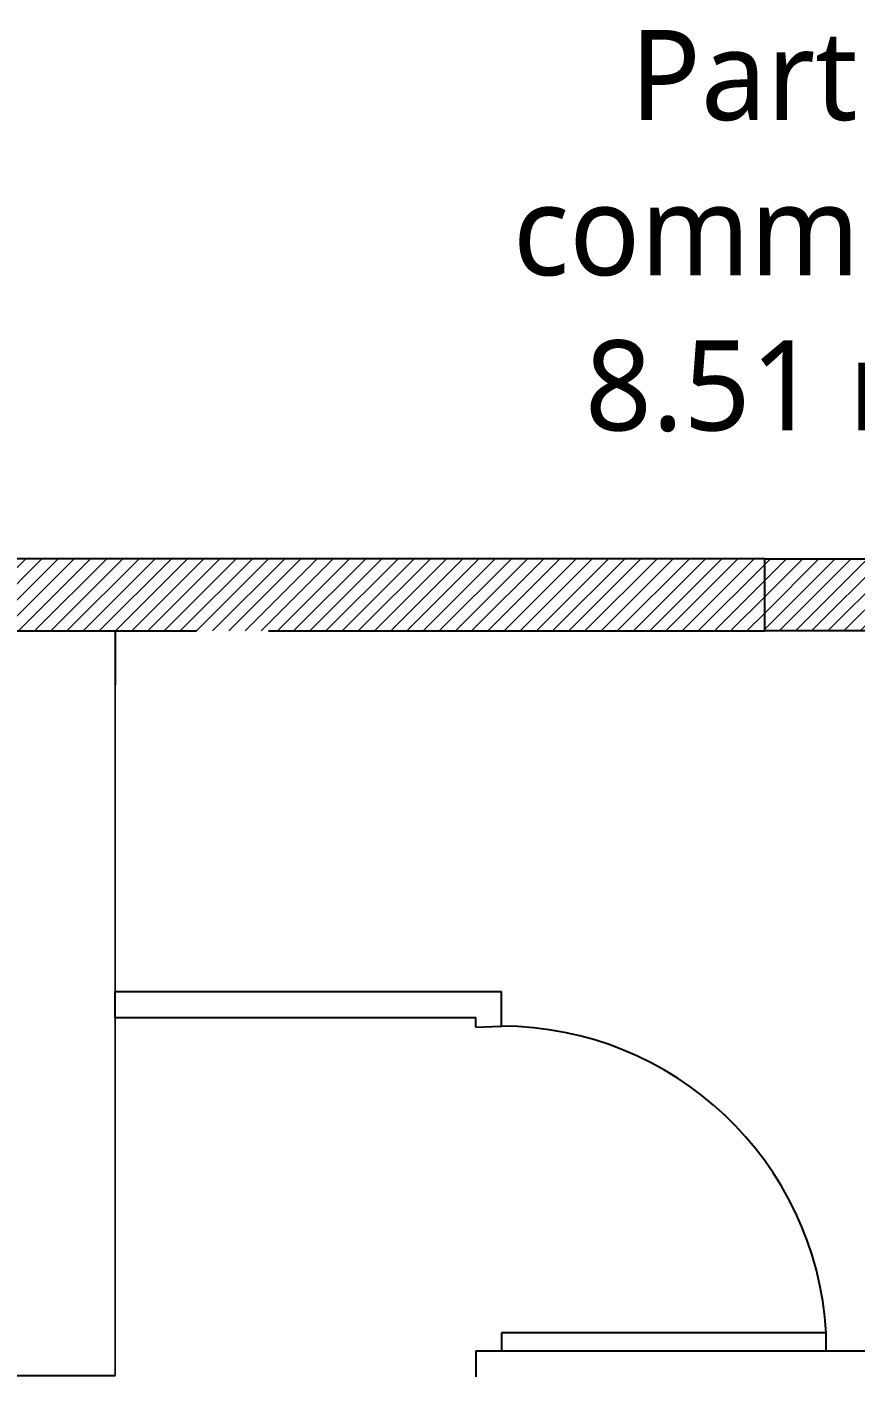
# Model space of a CAD drawing. Header units: millimetres. Extents: x -14819 to 43195, y -10328 to 20814.
# Drawn here: x 17986.3 to 18215.9, y 3777 to 4151.2 of the extents above; entities that cross this region are included whole.
import ezdxf

# ---------------------------------------------------------------- set-up
doc = ezdxf.new("R2010")
doc.units = ezdxf.units.MM
doc.layers.add('10 - Hachures', color=7, linetype='Continuous', lineweight=18, true_color=0x646464)
doc.layers.add('Légendes', color=250, linetype='Continuous', lineweight=5)
doc.layers.add('Mur_coupe', color=7, linetype='Continuous', lineweight=25)
doc.layers.add('PDF _Géométrie', color=7, linetype='Continuous', true_color=0x231f20)
doc.styles.add('Trebuchet MS', font='trebuc.ttf', dxfattribs={"height": 0.492308})

msp = doc.modelspace()

# ---------------------------------------------------------------- hatches: boundary and pattern name
at = {"layer": '10 - Hachures'}
h = msp.add_hatch(dxfattribs=at)
h.set_pattern_fill('ANSI31', color=256, style=0)
h.paths.add_polyline_path([(18033.23, 4003.65), (17803.11, 4003.65), (17803.11, 3983.65), (18190.9, 3983.65), (18190.9, 4003.65), (18053.23, 4003.65)], flags=0)
h.paths.add_polyline_path([(18290.9, 4003.65), (18290.9, 3983.65), (18367.11, 3983.65), (18367.4, 4003.65)], flags=0)
h = msp.add_hatch(dxfattribs=at)
h.set_pattern_fill('ANSI31', color=256, style=0)
h.paths.add_polyline_path([(18190.9, 4003.65), (18190.9, 3983.65), (18290.9, 3983.65), (18290.9, 4003.65)])

# ---------------------------------------------------------------- linework, layer by layer
for p, q in [((18010.72, 3983.65), (18010.72, 3968.65)), ((18010.72, 3983.65), (18010.72, 3968.65)), ((18010.72, 3876.46), (18010.72, 3883.66)), ((18010.72, 3883.66), (18117.92, 3883.66)), ((18117.92, 3874.04), (18117.92, 3883.66)), ((18010.72, 3876.46), (18110.72, 3876.46)), ((18110.72, 3873.77), (18110.72, 3876.46)), ((18110.72, 3873.77), (18117.92, 3874.04)), ((18207.92, 3789.04), (18117.92, 3789.04)), ((18117.92, 3789.04), (18117.92, 3784.04)), ((18207.92, 3784.04), (18207.92, 3789.04)), ((18110.72, 3784.04), (18117.92, 3784.04)), ((18110.72, 3784.04), (18110.72, 3776.84)), ((18117.92, 3784.04), (18491.91, 3784.04)), ((18117.92, 3784.04), (18207.92, 3784.04)), ((17802.55, 3777.22), (18010.72, 3777.22))]:
    msp.add_line(p, q)
msp.add_lwpolyline([(18207.92, 3789.04, 0.396695), (18117.92, 3874.04)], format="xyb")
at = {"layer": 'Mur_coupe'}
for p, q in [((18190.9, 4003.65), (17833.11, 4003.65)), ((18190.9, 3983.65), (18190.9, 4003.65)), ((17803.11, 3983.65), (18033.23, 3983.65)), ((18053.23, 3983.65), (18190.9, 3983.65))]:
    msp.add_line(p, q, dxfattribs=at)
msp.add_lwpolyline([(18290.9, 3983.65), (18190.9, 3983.65), (18190.9, 4003.65), (18290.9, 4003.65)], close=True, dxfattribs=at)
at = {"layer": 'PDF _Géométrie', "color": 0, "lineweight": 0}
for points in [[(18010.72, 3784.27), (18010.72, 3968.65)], [(18010.72, 3777.22), (18010.72, 3968.65)]]:
    msp.add_lwpolyline(points, close=True, dxfattribs=at)

# ---------------------------------------------------------------- texts
at = {"layer": 'Légendes', "color": 7, "insert": (18198.46, 4094.56), "char_height": 25, "width": 335.806, "attachment_point": 5, "line_spacing_factor": 1.032839, "style": 'Trebuchet MS'}
msp.add_mtext('Partie\\Pcommune\\P8.51 m²', dxfattribs=at)

doc.saveas('drawing.dxf')
